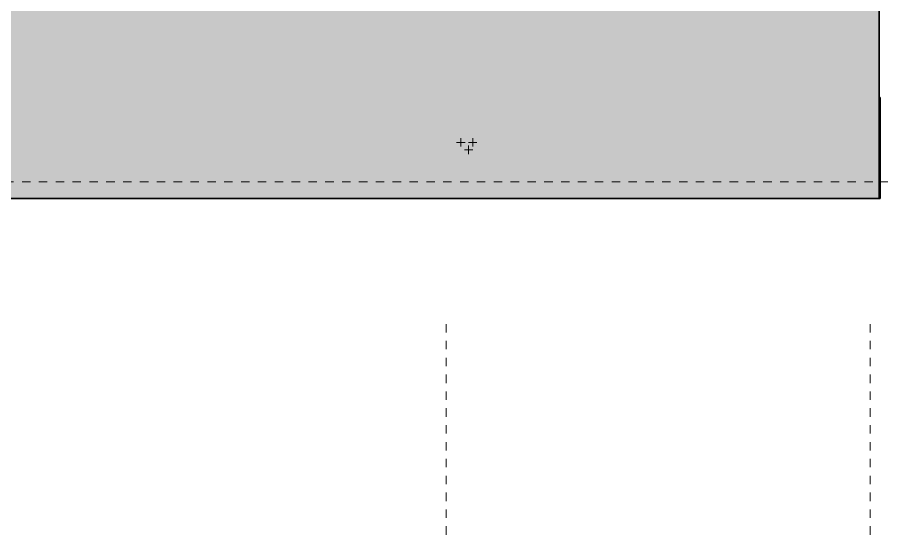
# Model space of a CAD drawing. Header units: metres. Extents: x -3 to 137, y -7 to 15.
# Drawn here: x 121.11 to 131.37, y -7.47 to -1.33 of the extents above; entities that cross this region are included whole.
import ezdxf

# ---------------------------------------------------------------- set-up
doc = ezdxf.new("R2010")
doc.units = ezdxf.units.M
doc.linetypes.add('Centre', pattern=[0.03175, 0.00635, -0.00475, 0.0159, -0.00475])
doc.linetypes.add('Grid Line', pattern=[0.022225, 0.0127, -0.003175, 0.003175, -0.003175])
for name, color, linetype, lineweight in [('A-FLOR-LEVL', 7, 'Continuous', 9), ('A-WALL-PATT', 7, 'Continuous', 9), ('I-WALL', 7, 'Continuous', 9), ('P-PIPE-CNTR', 7, 'Continuous', 9), ('S-GRID', 7, 'Continuous', 9)]:
    doc.layers.add(name, color=color, linetype=linetype, lineweight=lineweight)

msp = doc.modelspace()

# ---------------------------------------------------------------- hatches: boundary and pattern name
at = {"layer": 'A-WALL-PATT', "true_color": 0x9a9a9a}
msp.add_hatch(color=253, dxfattribs=at).paths.add_polyline_path([(107.52, -3.485), (131.344, -3.485), (131.344, -0.2), (107.52, -0.2), (107.52, -2.402)])
at = {"layer": 'I-WALL', "true_color": 0x9a9a9a}
msp.add_hatch(color=253, dxfattribs=at).paths.add_polyline_path([(131.344, -3.485), (131.354, -3.485), (131.354, -2.285), (131.344, -2.285), (131.344, -2.402)])

# ---------------------------------------------------------------- linework, layer by layer
at = {"layer": 'A-FLOR-LEVL', "color": 253, "linetype": 'Centre', "true_color": 0xaaaaaa}
msp.add_line((134.067, -3.285), (106.689, -3.285), dxfattribs=at)
at = {"layer": 'I-WALL', "lineweight": 35}
for p, q in [((131.344, -0.2), (131.344, -3.485)), ((131.354, -2.285), (131.344, -2.285)), ((131.354, -3.485), (131.354, -2.285)), ((107.29, -3.485), (131.354, -3.485))]:
    msp.add_line(p, q, dxfattribs=at)
at = {"layer": 'P-PIPE-CNTR'}
for p, q in [((126.376, -2.868), (126.376, -2.768)), ((126.518, -2.868), (126.518, -2.768)), ((126.326, -2.818), (126.426, -2.818)), ((126.468, -2.818), (126.568, -2.818)), ((126.468, -2.956), (126.468, -2.856)), ((126.418, -2.906), (126.518, -2.906))]:
    msp.add_line(p, q, dxfattribs=at)
at = {"layer": 'S-GRID', "color": 254, "linetype": 'Grid Line', "true_color": 0xd4d4d4}
for p, q in [((126.201, -7.473), (126.201, -4.973)), ((131.234, -7.473), (131.234, -4.973))]:
    msp.add_line(p, q, dxfattribs=at)

doc.saveas('drawing.dxf')
